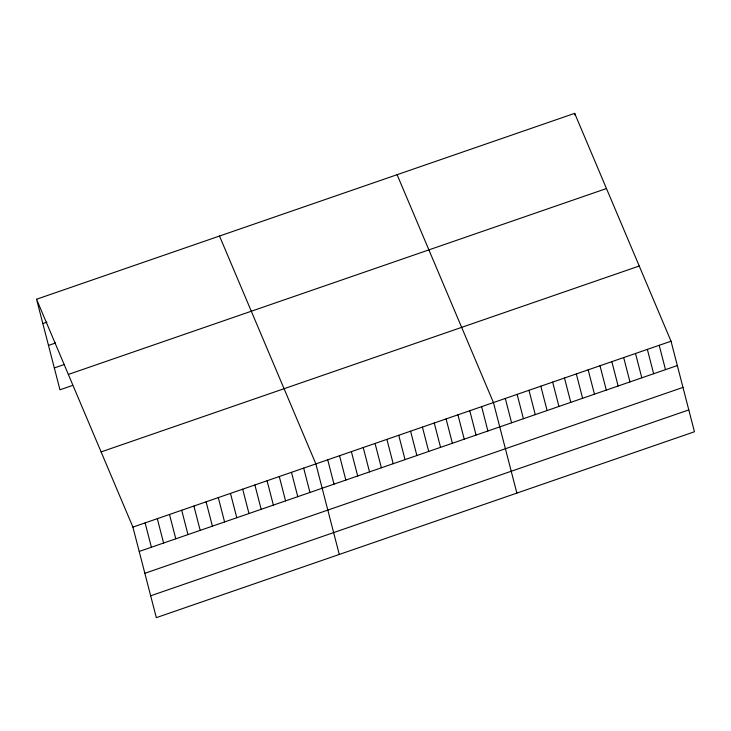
<?xml version="1.0" encoding="UTF-8"?>
<svg xmlns="http://www.w3.org/2000/svg" width="731" height="731" viewBox="0 0 731 731"><rect width="100%" height="100%" fill="white"/><g stroke="black" fill="none" stroke-linecap="round" stroke-linejoin="round"><path stroke-width="1.1" d="M36.55 299.244L574.676 113.351L671.031 341.213L694.45 431.756L156.324 617.649L132.905 527.106L36.55 299.244L59.969 389.787L72.168 385.575M42.846 323.586L46.912 322.179M48.493 345.434L55.611 342.976M54.313 367.94L64.483 364.431M68.348 374.436L606.474 188.543M101.106 451.913L639.232 266.02M132.905 527.106L671.031 341.213M139.201 551.448L677.326 365.555M144.857 573.296L682.982 387.403M150.677 595.802L688.803 409.908M397.097 174.691L493.452 402.562L516.872 493.105M219.51 236.04L315.874 463.902L339.285 554.445M659.198 345.306L665.493 369.648M647.355 349.391L653.651 373.733M574.676 113.351L575.224 115.461M635.513 353.484L641.809 377.826M623.68 357.569L629.976 381.911M611.838 361.662L618.134 386.005M600.005 365.756L606.301 390.098M588.163 369.84L594.458 394.183M576.32 373.934L582.616 398.276M564.487 378.018L570.783 402.361M552.645 382.112L558.941 406.454M540.803 386.196L547.099 410.539M528.97 390.29L535.266 414.632M517.128 394.384L523.423 418.726M505.295 398.468L511.59 422.81M481.61 406.646L487.906 430.988M469.777 410.74L476.073 435.082M457.935 414.824L464.231 439.167M446.093 418.918L452.388 443.26M434.26 423.011L440.555 447.354M422.417 427.096L428.713 451.438M410.584 431.189L416.88 455.532M398.742 435.274L405.038 459.616M386.9 439.368L393.196 463.71M375.067 443.452L381.363 467.794M363.225 447.546L369.52 471.888M351.383 451.639L357.678 475.982M339.55 455.724L345.845 480.066M327.707 459.817L334.003 484.16M303.676 468.114L309.971 492.456M291.477 472.327L297.773 496.678M279.279 476.548L285.574 500.89M267.08 480.76L273.376 505.103M254.881 484.973L261.177 509.315M242.683 489.185L248.979 513.527M230.484 493.398L236.78 517.74M218.286 497.61L224.581 521.952M206.096 501.822L212.392 526.174M193.898 506.044L200.193 530.386M181.699 510.256L187.995 534.599M169.501 514.469L175.796 538.811M157.302 518.681L163.598 543.023M145.103 522.893L151.399 547.236"/></g></svg>
